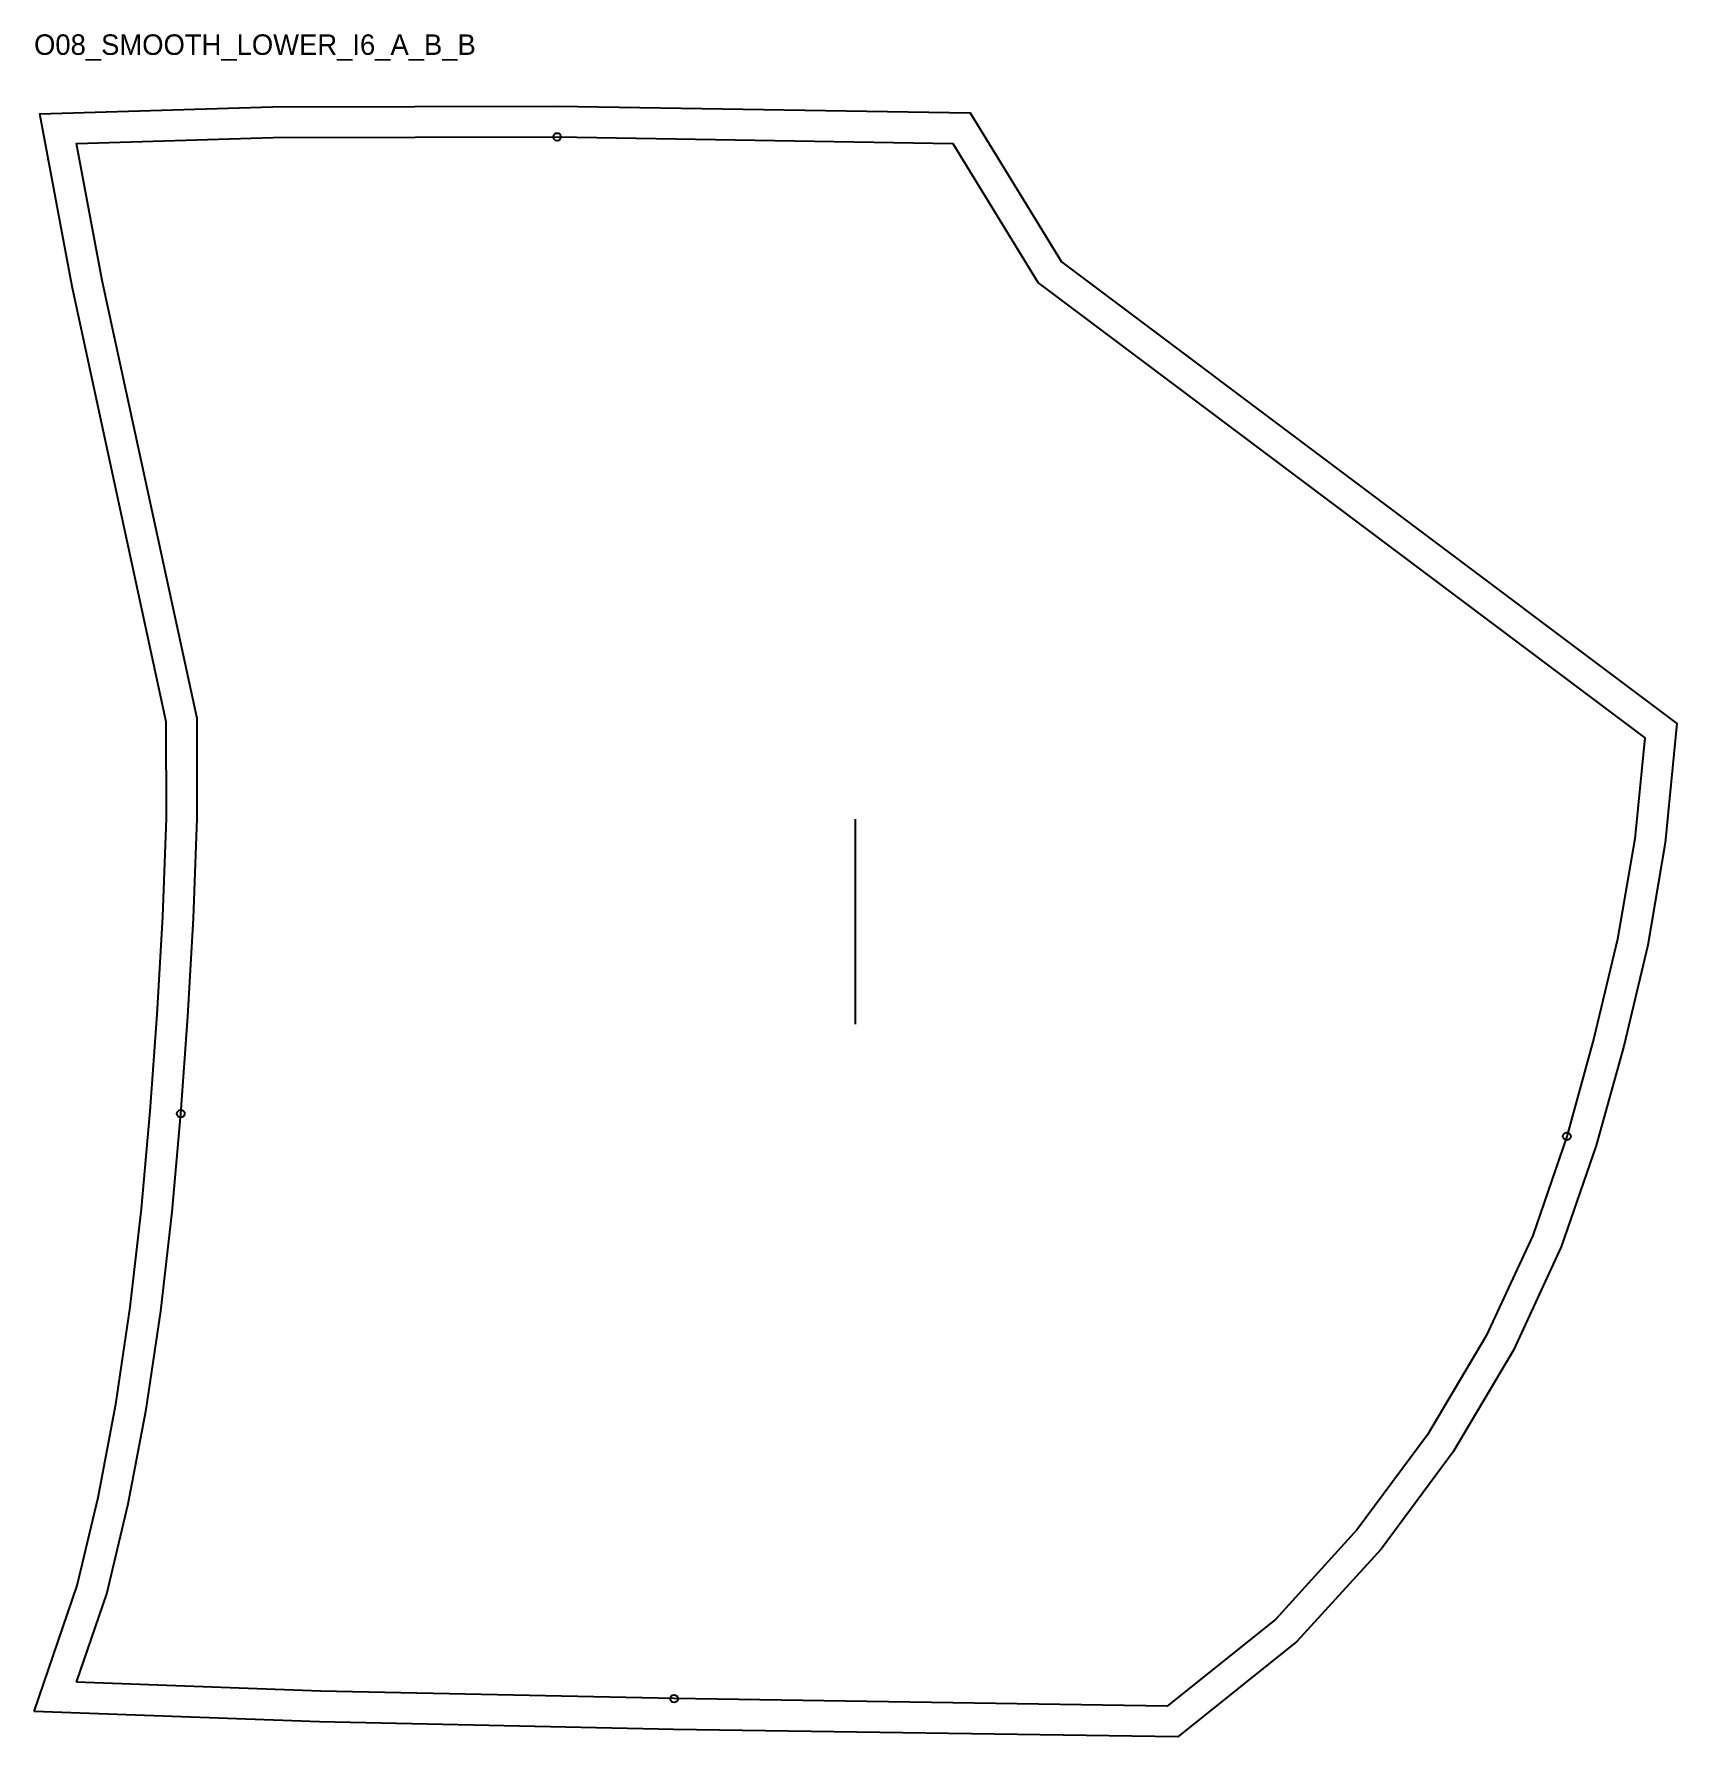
# Model space of a CAD drawing. Header units: millimetres. Extents: x -17 to 625, y -21 to 643.
import ezdxf

# ---------------------------------------------------------------- set-up
doc = ezdxf.new("R2010")
doc.units = ezdxf.units.MM
for name, color, linetype in [('CUT', 1, 'Continuous'), ('GRAIN', 3, 'Continuous'), ('ID', 7, 'Continuous'), ('NOTCH', 2, 'Continuous'), ('SEAM', 5, 'Continuous')]:
    doc.layers.add(name, color=color, linetype=linetype)

msp = doc.modelspace()

# ---------------------------------------------------------------- linework, layer by layer
at = {"layer": 'CUT'}
msp.add_lwpolyline([(-16.59, -11.4), (0.26, 37.8), (8.44, 72.13), (15.33, 108.45), (20.97, 146.3), (25.41, 184.77), (28.74, 222.78), (31.42, 260.57), (33.65, 298.76), (35.05, 337.2), (35.04, 374.82), (-1.77, 544.65), (-14.37, 612.04), (76.51, 614.79), (187.65, 615.04), (348.82, 612.39), (384.39, 554.33), (624.67, 374.1), (620.11, 327.54), (613.29, 287.6), (603.91, 248.27), (593.15, 209.43), (579.54, 169.87), (560.83, 129.55), (537.33, 89.89), (509.17, 51.97), (476.31, 15.88), (429.86, -21.36), (233.04, -18.42), (94.89, -15.46), (-16.59, -11.4)], close=True, dxfattribs=at)
at = {"layer": 'GRAIN'}
msp.add_line((304.04, 256.84), (304.04, 336.84), dxfattribs=at)
at = {"layer": 'NOTCH'}
for centre in [(187.56, 603.04), (40.7, 221.83), (581.69, 212.99), (233.25, -6.42)]:
    msp.add_circle(centre, 1.5, dxfattribs=at)
at = {"layer": 'SEAM'}
msp.add_lwpolyline([(0, 0), (11.8, 34.46), (20.18, 69.62), (27.16, 106.45), (32.86, 144.73), (37.35, 183.55), (40.7, 221.83), (43.4, 259.8), (45.64, 298.2), (47.05, 336.99), (47.04, 376.11), (9.99, 547.03), (0, 600.47), (76.7, 602.79), (187.56, 603.04), (342.03, 600.5), (375.36, 546.1), (612.07, 368.55), (608.21, 329.14), (601.52, 290), (592.29, 251.27), (581.69, 212.99), (568.39, 174.36), (550.2, 135.14), (527.32, 96.55), (499.9, 59.61), (468.07, 24.65), (425.72, -9.29), (233.25, -6.42), (95.23, -3.47)], close=True, dxfattribs=at)

# ---------------------------------------------------------------- texts
at = {"layer": 'ID'}
msp.add_text('O08_SMOOTH_LOWER_I6_A_B_B', height=8, dxfattribs=at).set_placement((-16.59, 635.04))

doc.saveas('drawing.dxf')
